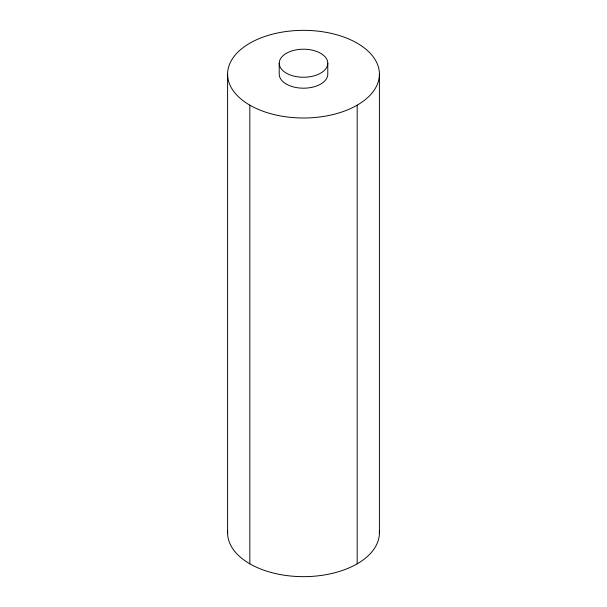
<?xml version="1.0" encoding="UTF-8"?>
<svg xmlns="http://www.w3.org/2000/svg" width="607" height="607" viewBox="0 0 607 607"><rect width="100%" height="100%" fill="white"/><g stroke="black" fill="none" stroke-linecap="round" stroke-linejoin="round"><path stroke-width="0.91" d="M379.405 74.175L379.405 532.825M357.174 105.163L357.174 563.812M327.78 63.227A24.28 14.022 0 0 1 291.36 75.367A24.28 14.022 0 0 1 291.36 51.087A24.28 14.022 0 0 1 327.78 63.227L327.78 74.175A24.28 14.022 0 0 1 303.5 88.197A24.28 14.022 0 0 1 279.22 74.175L279.22 63.227M249.826 105.163A75.905 43.825 0 0 0 376.826 85.519A75.905 43.825 0 0 0 283.856 31.845A75.905 43.825 0 0 0 249.826 105.163L249.826 563.812M227.595 74.175L227.595 532.825M379.345 531.072A75.905 43.825 0 0 1 303.5 576.65A75.905 43.825 0 0 1 227.655 531.072"/></g></svg>
